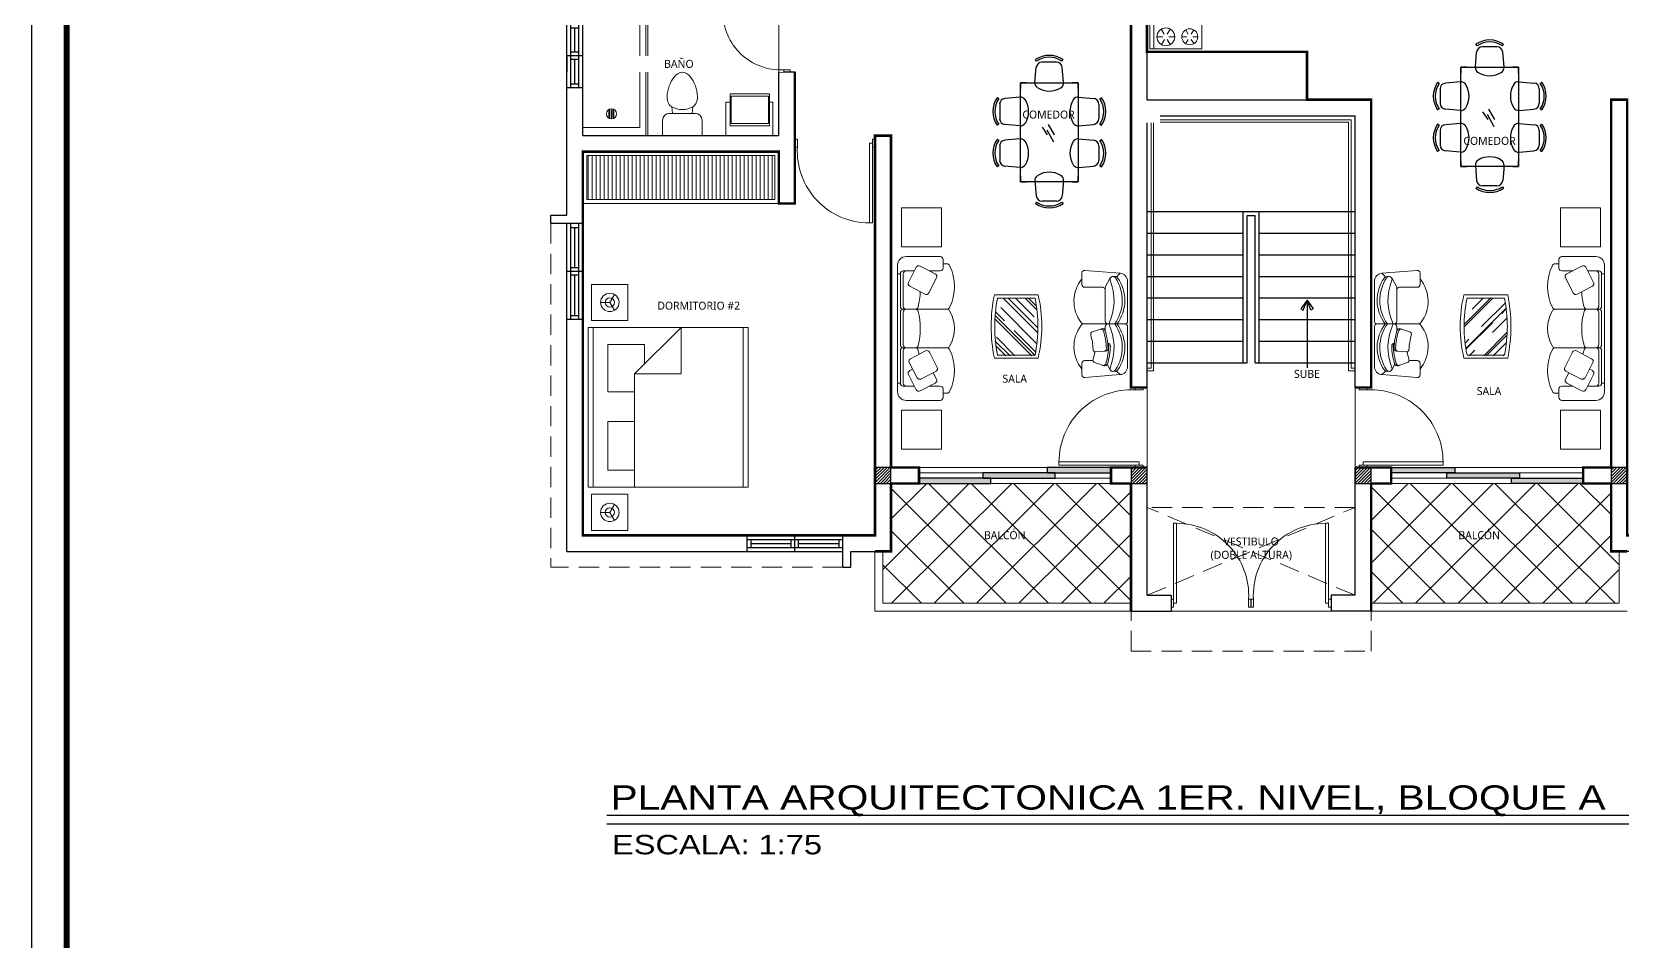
# Model space of a CAD drawing. Header units: feet. Extents: x -417 to 46, y -646 to -218.
# Drawn here: x -112.25 to -92.38, y -239.01 to -227.64 of the extents above; entities that cross this region are included whole.
import ezdxf

# ---------------------------------------------------------------- set-up
doc = ezdxf.new("R2010")
doc.units = ezdxf.units.FT
doc.header["$MEASUREMENT"] = 0
doc.linetypes.add('DASHED', pattern=[19.05, 12.7, -6.35])
for name, color, linetype in [('00-PISOS', 30, 'Continuous'), ('COCINA', 2, 'Continuous'), ('columna', 9, 'Continuous'), ('escalera', 2, 'Continuous'), ('MARCO', 7, 'Continuous'), ('PERT-VENT', 2, 'Continuous'), ('RELLENO', 8, 'Continuous'), ('textos', 7, 'Continuous'), ('TEXXT', 8, 'Continuous')]:
    doc.layers.add(name, color=color, linetype=linetype)
for name, color, linetype, lineweight in [('A-GENM', 8, 'Continuous', 9), ('A-WALL', 4, 'Continuous', 25), ('closet', 8, 'Continuous', 5), ('FURN', 2, 'Continuous', 30), ('I-FURN', 2, 'Continuous', 0), ('muebles', 2, 'Continuous', 5), ('P-SANR-FIXT', 2, 'Continuous', 9), ('Piso', 8, 'Continuous', 9), ('puertas', 8, 'Continuous', 9), ('TXT', 2, 'Continuous', 9), ('vuelo', 251, 'DASHED', 13)]:
    doc.layers.add(name, color=color, linetype=linetype, lineweight=lineweight)
doc.styles.add('ads', font='trebuc.ttf', dxfattribs={"height": 0.14})
doc.styles.add('DAMIAN', font='arial.ttf', dxfattribs={"height": 0.12})

# ---------------------------------------------------------------- blocks, each defined once
blk = doc.blocks.new('A$C4D292AF4')
at = {"layer": 'puertas'}
for points in [[(0.03, 0.05), (0.07, 0.05), (0.07, 1.05), (0.03, 1.05)], [(0, 0), (0.03, 0), (0.03, 0.1), (0, 0.1)], [(0.97, 0), (1, 0), (1, 0.1), (0.97, 0.1)]]:
    blk.add_lwpolyline(points, close=True, dxfattribs=at)
blk.add_arc((0.068, 0.147), 0.903, 357.0481, 89.8556, dxfattribs=at)
blk = doc.blocks.new('A$C285A50AC')
at = {"layer": 'muebles'}
for p, q in [((0.001, 0.69, -0.889), (0, 0.029, -0.889)), ((0.001, 0.69), (0.001, 0.639)), ((0.763, 0.688), (0.001, 0.69)), ((0.763, 0.688, -0.889), (0.001, 0.69, -0.889)), ((0.001, 0.639), (0.763, 0.637)), ((0.762, 0.028, -0.889), (0.763, 0.688, -0.889)), ((0.763, 0.637), (0.763, 0.688)), ((0, 0.029, -0.889), (0.762, 0.028, -0.889))]:
    blk.add_line(p, q, dxfattribs=at)
at = {"layer": 'muebles', "color": 8}
for p, q in [((0.12, 0.505, 0.003), (0.054, 0.543, 0.003)), ((0.12, 0.467, 0.003), (0.054, 0.429, 0.003)), ((0.153, 0.524, 0.003), (0.153, 0.6, 0.003)), ((0.153, 0.448, 0.003), (0.153, 0.372, 0.003)), ((0.186, 0.505, 0.003), (0.252, 0.543, 0.003)), ((0.186, 0.467, 0.003), (0.252, 0.429, 0.003)), ((0.577, 0.466, 0.003), (0.522, 0.435, 0.003)), ((0.577, 0.504, 0.003), (0.523, 0.536, 0.003)), ((0.61, 0.523, 0.003), (0.611, 0.587, 0.003)), ((0.61, 0.447, 0.003), (0.61, 0.384, 0.003)), ((0.643, 0.504, 0.003), (0.698, 0.536, 0.003)), ((0.643, 0.466, 0.003), (0.698, 0.434, 0.003)), ((0.12, 0.2, 0.003), (0.065, 0.232, 0.003)), ((0.153, 0.219, 0.003), (0.153, 0.283, 0.003)), ((0.186, 0.2, 0.003), (0.241, 0.232, 0.003)), ((0.577, 0.2, 0.003), (0.511, 0.238, 0.003)), ((0.61, 0.219, 0.003), (0.61, 0.295, 0.003)), ((0.643, 0.199, 0.003), (0.709, 0.237, 0.003)), ((0.12, 0.162, 0.003), (0.065, 0.131, 0.003)), ((0.153, 0.143, 0.003), (0.152, 0.08, 0.003)), ((0.186, 0.162, 0.003), (0.241, 0.13, 0.003)), ((0.577, 0.162, 0.003), (0.511, 0.124, 0.003)), ((0.61, 0.142, 0.003), (0.61, 0.066, 0.003)), ((0.643, 0.161, 0.003), (0.709, 0.123, 0.003))]:
    blk.add_line(p, q, dxfattribs=at)
at = {"layer": 'muebles', "extrusion": (-0.001805, -0.999998, 0)}
for p, q in [((0.063, 0.027, -0.622), (0.698, 0.025, -0.622)), ((0.063, 0.027, -0.102), (0.698, 0.025, -0.102))]:
    blk.add_line(p, q, dxfattribs=at)
at = {"layer": 'muebles'}
for centre, radius in [((0.153, 0.486, 0.003), 0.114), ((0.61, 0.485, 0.003), 0.102), ((0.153, 0.181, 0.003), 0.102), ((0.61, 0.181, 0.003), 0.114)]:
    blk.add_circle(centre, radius, dxfattribs=at)
at = {"layer": 'muebles', "color": 8, "extrusion": (-0.001805, -0.999998, 0)}
for centre in [(0.089, -0.038, -0.027), (0.216, -0.038, -0.027), (0.381, -0.038, -0.027), (0.546, -0.038, -0.027), (0.673, -0.038, -0.027)]:
    blk.add_circle(centre, 0.0254, dxfattribs=at)
at = {"layer": 'muebles'}
for points in [[(0, 0.029), (0.001, 0.639), (0.763, 0.637), (0.762, 0.028)], [(0.001, 0.69, 0.254), (0.001, 0.639, 0.254), (0.763, 0.637, 0.254), (0.763, 0.688, 0.254)]]:
    blk.add_3dface(points, dxfattribs=at)
at = {"layer": 'muebles', "color": 8}
for points in [[(0.025, 0.027, -0.076), (0.025, 0.027, -0.533), (0.737, 0.025, -0.533), (0.737, 0.025, -0.076)], [(0.025, 0.027, -0.597), (0.025, 0.027, -0.851), (0.737, 0.025, -0.851), (0.737, 0.025, -0.597)]]:
    blk.add_3dface(points, dxfattribs=at)
blk = doc.blocks.new('bath_sink_6127 - bath_sink_6127-V2-Nivel 1')
at = {"layer": 'I-FURN'}
for p, q in [((0.293, 0.297), (-0.127, 0.297)), ((-0.127, 0.297), (-0.127, -0.29)), ((0.395, 0.244), (-0.005, 0.244)), ((-0.005, 0.244), (-0.005, -0.245)), ((0.025, -0.234), (0.025, 0.233)), ((0.025, 0.233), (0.369, 0.233)), ((0.293, 0.244), (0.293, 0.297)), ((0.369, 0.233), (0.369, -0.234)), ((0.395, -0.245), (0.395, 0.244)), ((0.293, -0.29), (-0.127, -0.29)), ((-0.005, -0.245), (0.395, -0.245)), ((0.369, -0.234), (0.025, -0.234)), ((0.293, -0.29), (0.293, -0.245))]:
    blk.add_line(p, q, dxfattribs=at)
blk = doc.blocks.new('Toilet_-_Tank_-_3D_4840 - 17_ High_ Seat Not Visible-536545-Nivel 1')
at = {"layer": 'P-SANR-FIXT'}
for p, q in [((0.248, 0.489), (-0.248, 0.489)), ((-0.248, 0.489), (-0.248, 0.298)), ((0.248, 0.298), (0.248, 0.489)), ((-0.159, 0.21), (-0.123, 0.21)), ((-0.123, 0.21), (-0.132, 0.127)), ((-0.123, 0.21), (0.123, 0.21)), ((0.132, 0.127), (0.123, 0.21)), ((0.123, 0.21), (0.159, 0.21))]:
    blk.add_line(p, q, dxfattribs=at)
for centre, radius, start, end in [((-0.159, 0.298), 0.0889, 180, 270), ((0.159, 0.298), 0.0889, 270, 360), ((-0.023, 0.008), 0.167, 151.0596, 182.709), ((-0.083, 0.041), 0.0995, 119.8981, 151.0596), ((0, -0.104), 0.266, 90.1019, 119.8981), ((0, -0.104), 0.266, 60.1019, 89.8981), ((0.083, 0.041), 0.0995, 28.9404, 60.1019), ((0.023, 0.008), 0.167, 357.291, 28.9404), ((0.25, 0.021), 0.441, 182.709, 218.5058), ((-0.25, 0.021), 0.441, 321.4942, 357.291), ((0.011, -0.169), 0.136, 218.5058, 265.219), ((-0.011, -0.169), 0.136, 274.781, 321.4942)]:
    blk.add_arc(centre, radius, start, end, dxfattribs=at)
blk = doc.blocks.new('A$C3D6C2CD6')
at = {"layer": 'P-SANR-FIXT'}
for p, q in [((0, 1.6), (0.787, 1.6)), ((0, 0.102), (0, 1.6)), ((0.711, 1.6), (0.711, 0.102)), ((0.787, 0), (0.787, 1.6)), ((0.813, 1.6), (0.813, 0)), ((0.324, 0.227), (0.324, 0.317)), ((0.333, 0.317), (0.333, 0.227)), ((0.351, 0.227), (0.351, 0.317)), ((0.36, 0.317), (0.36, 0.227)), ((0.378, 0.227), (0.378, 0.317)), ((0.387, 0.317), (0.387, 0.227)), ((0.711, 0.102), (0, 0.102)), ((0, 0), (0.787, 0)), ((0.124, 0), (0.787, 0)), ((0.813, 0), (0.787, 0)), ((0.813, 0), (0.787, 0))]:
    blk.add_line(p, q, dxfattribs=at)
for centre, radius, start, end in [((0.356, 0.272), 0.0635, 90, 270), ((0.356, 0.272), 0.0635, 90, 270), ((0.328, 0.317), 0.00444, 360, 180), ((0.328, 0.227), 0.00444, 180, 360), ((0.356, 0.317), 0.00444, 360, 180), ((0.356, 0.227), 0.00444, 180, 360), ((0.356, 0.272), 0.0635, 270, 90), ((0.356, 0.272), 0.0635, 270, 90), ((0.383, 0.317), 0.00444, 360, 180), ((0.383, 0.227), 0.00444, 180, 360)]:
    blk.add_arc(centre, radius, start, end, dxfattribs=at)
blk = doc.blocks.new('A$C6DF15AF1')
for points in [[(1.603, 0.133), (2.4, 0.133), (2.4, 0.2), (1.603, 0.2)], [(0, 0), (0.896, 0), (0.896, 0.067), (0, 0.067)], [(0.796, 0.067), (1.703, 0.067), (1.703, 0.133), (0.796, 0.133)]]:
    blk.add_hatch(color=256).paths.add_polyline_path(points)
at = {"layer": 'PERT-VENT', "extrusion": (-6.28888e-16, -1.94037e-15, -1)}
for points in [[(-1.603, 0.133), (-2.4, 0.133), (-2.4, 0.2), (-1.603, 0.2)], [(0, 0), (-0.896, 0), (-0.896, 0.067), (0, 0.067)], [(-0.796, 0.067), (-1.703, 0.067), (-1.703, 0.133), (-0.796, 0.133)]]:
    blk.add_lwpolyline(points, close=True, dxfattribs=at)
at = {"layer": 'Piso'}
for p, q in [((0, 0.2), (2.4, 0.2)), ((0, 0), (2.4, 0))]:
    blk.add_line(p, q, dxfattribs=at)
at = {"layer": 'Piso', "extrusion": (-6.28888e-16, -1.94037e-15, -1)}
for p, q in [((0.796, 0.133), (0, 0.133)), ((1.703, 0.067), (2.4, 0.067))]:
    blk.add_line(p, q, dxfattribs=at)
blk = doc.blocks.new('A$C5D053580')
at = {"color": 8}
for p, q in [((0.761, 1.017), (0.69, 1.123)), ((0.855, 1.016), (0.772, 1.159)), ((0.845, 0.914), (0.753, 1.083))]:
    blk.add_line(p, q, dxfattribs=at)
at = {"layer": 'FURN'}
for p, q in [((0.608, 2.04, -0.375), (0.592, 2.062, -0.375)), ((0.884, 2.026, -0.375), (0.683, 2.026, -0.375)), ((0.96, 2.04, -0.375), (0.975, 2.062, -0.375)), ((0.585, 1.746, -0.375), (0.602, 1.952, -0.375)), ((0.983, 1.746, -0.375), (0.965, 1.952, -0.375)), ((0.082, 1.516, -0.375), (0.059, 1.532, -0.375)), ((0.095, 1.441, -0.375), (0.095, 1.24, -0.375)), ((0.375, 1.54, -0.375), (0.169, 1.522, -0.375)), ((1.192, 1.54, -0.375), (1.398, 1.523, -0.375)), ((1.472, 1.442, -0.375), (1.472, 1.241, -0.375)), ((1.486, 1.517, -0.375), (1.508, 1.533, -0.375)), ((0.082, 1.164, -0.375), (0.059, 1.149, -0.375)), ((0.375, 1.141, -0.375), (0.169, 1.159, -0.375)), ((1.192, 1.142, -0.375), (1.398, 1.16, -0.375)), ((1.486, 1.165, -0.375), (1.508, 1.15, -0.375)), ((0.082, 0.937, -0.375), (0.059, 0.953, -0.375)), ((0.375, 0.96, -0.375), (0.169, 0.943, -0.375)), ((1.192, 0.96, -0.375), (1.398, 0.943, -0.375)), ((1.486, 0.937, -0.375), (1.508, 0.953, -0.375)), ((0.095, 0.862, -0.375), (0.095, 0.661, -0.375)), ((1.472, 0.862, -0.375), (1.472, 0.661, -0.375)), ((0.082, 0.585, -0.375), (0.059, 0.57, -0.375)), ((0.375, 0.562, -0.375), (0.169, 0.58, -0.375)), ((1.192, 0.562, -0.375), (1.398, 0.58, -0.375)), ((1.486, 0.585, -0.375), (1.508, 0.57, -0.375)), ((0.585, 0.375, -0.375), (0.602, 0.169, -0.375)), ((0.983, 0.375, -0.375), (0.965, 0.169, -0.375)), ((0.608, 0.082, -0.375), (0.592, 0.059, -0.375)), ((0.884, 0.095, -0.375), (0.683, 0.095, -0.375)), ((0.96, 0.082, -0.375), (0.975, 0.059, -0.375))]:
    blk.add_line(p, q, dxfattribs=at)
at = {"layer": 'FURN', "linetype": 'Continuous'}
for p, q in [((0.384, 1.741, 0.375), (1.184, 1.741, 0.375)), ((0.384, 0.361, 0.375), (0.384, 1.741, 0.375)), ((1.184, 1.741, 0.375), (1.184, 0.361, 0.375)), ((1.184, 0.361, 0.375), (0.384, 0.361, 0.375))]:
    blk.add_line(p, q, dxfattribs=at)
at = {"layer": 'FURN'}
for centre, radius, start, end in [((0.784, 1.782, -0.375), 0.339, 55.6197, 124.3803), ((0.683, 1.945, -0.375), 0.0813, 90, 175.0303), ((0.784, 1.782, -0.375), 0.312, 55.6197, 124.3803), ((0.884, 1.945, -0.375), 0.0813, 4.9697, 90), ((0.665, 1.739, -0.375), 0.0813, 175.0303, 238.407), ((0.784, 1.931, -0.375), 0.307, 238.407, 301.593), ((0.902, 1.739, -0.375), 0.0813, 301.593, 4.9697), ((0.339, 1.34, -0.375), 0.339, 145.6197, 214.3803), ((0.339, 1.34, -0.375), 0.312, 145.6197, 214.3803), ((0.176, 1.441, -0.375), 0.0813, 94.9697, 180), ((0.382, 1.459, -0.375), 0.0813, 31.593, 94.9697), ((0.19, 1.34, -0.375), 0.307, 328.407, 31.593), ((1.378, 1.341, -0.375), 0.307, 148.407, 211.593), ((1.185, 1.46, -0.375), 0.0813, 85.0303, 148.407), ((1.391, 1.442, -0.375), 0.0813, 0, 85.0303), ((1.229, 1.341, -0.375), 0.312, 325.6197, 34.3803), ((1.229, 1.341, -0.375), 0.339, 325.6197, 34.3803), ((0.176, 1.24, -0.375), 0.0813, 180, 265.0303), ((0.382, 1.222, -0.375), 0.0813, 265.0303, 328.407), ((1.185, 1.223, -0.375), 0.0813, 211.593, 274.9697), ((1.391, 1.241, -0.375), 0.0813, 274.9697, 0), ((0.339, 0.761, -0.375), 0.339, 145.6197, 214.3803), ((0.339, 0.761, -0.375), 0.312, 145.6197, 214.3803), ((0.176, 0.862, -0.375), 0.0813, 94.9697, 180), ((0.382, 0.88, -0.375), 0.0813, 31.593, 94.9697), ((0.19, 0.761, -0.375), 0.307, 328.407, 31.593), ((1.378, 0.761, -0.375), 0.307, 148.407, 211.593), ((1.185, 0.88, -0.375), 0.0813, 85.0303, 148.407), ((1.391, 0.862, -0.375), 0.0813, 0, 85.0303), ((1.229, 0.761, -0.375), 0.312, 325.6197, 34.3803), ((1.229, 0.761, -0.375), 0.339, 325.6197, 34.3803), ((0.176, 0.661, -0.375), 0.0813, 180, 265.0303), ((0.382, 0.643, -0.375), 0.0813, 265.0303, 328.407), ((0.665, 0.382, -0.375), 0.0813, 121.593, 184.9697), ((0.784, 0.19, -0.375), 0.307, 58.407, 121.593), ((0.902, 0.382, -0.375), 0.0813, 355.0303, 58.407), ((1.185, 0.643, -0.375), 0.0813, 211.593, 274.9697), ((1.391, 0.661, -0.375), 0.0813, 274.9697, 0), ((0.784, 0.339, -0.375), 0.339, 235.6197, 304.3803), ((0.683, 0.176, -0.375), 0.0813, 184.9697, 270), ((0.784, 0.339, -0.375), 0.312, 235.6197, 304.3803), ((0.884, 0.176, -0.375), 0.0813, 270, 355.0303)]:
    blk.add_arc(centre, radius, start, end, dxfattribs=at)
at = {"layer": 'FURN', "linetype": 'Continuous'}
for points in [[(0.384, 1.741, -0.375), (0.384, 1.741, 0.375), (0.384, 1.661, 0.375), (0.384, 1.701, -0.375)], [(0.464, 1.741, 0.375), (0.424, 1.741, -0.375), (0.384, 1.741, -0.375), (0.384, 1.741, 0.375)], [(1.184, 0.361, 0.425), (0.384, 0.361, 0.425), (0.384, 1.741, 0.425), (1.184, 1.741, 0.425)], [(1.104, 1.741, 0.375), (1.144, 1.741, -0.375), (1.184, 1.741, -0.375), (1.184, 1.741, 0.375)], [(1.184, 1.741, -0.375), (1.184, 1.741, 0.375), (1.184, 1.661, 0.375), (1.184, 1.701, -0.375)], [(0.384, 0.361, -0.375), (0.384, 0.361, 0.375), (0.384, 0.441, 0.375), (0.384, 0.401, -0.375)], [(0.464, 0.361, 0.375), (0.424, 0.361, -0.375), (0.384, 0.361, -0.375), (0.384, 0.361, 0.375)], [(1.104, 0.361, 0.375), (1.144, 0.361, -0.375), (1.184, 0.361, -0.375), (1.184, 0.361, 0.375)], [(1.184, 0.361, -0.375), (1.184, 0.361, 0.375), (1.184, 0.441, 0.375), (1.184, 0.401, -0.375)]]:
    blk.add_3dface(points, dxfattribs=at)
blk = doc.blocks.new('A$C4CC40D8E')
at = {"layer": 'muebles'}
for p, q in [((0.15, 2.525, 0.013), (0.75, 2.525, 0.013)), ((0, 0.15, 0.013), (0, 2.375, 0.013)), ((0.1, 2.275, 0.013), (0.297, 2.275, 0.013)), ((0.191, 2.07, 0.013), (0.329, 2.337, 0.013)), ((0.396, 2.358, 0.013), (0.663, 2.221, 0.013)), ((0.557, 2.275, 0.013), (0.75, 2.275, 0.013)), ((0.8, 2.325, 0.013), (0.8, 2.475, 0.013)), ((0.8, 2.4, 0.013), (0.868, 2.4, 0.013)), ((0.05, 2.225, 0.013), (0, 2.225, 0.013)), ((0.05, 1.65, 0.013), (0.05, 2.225, 0.013)), ((0.1, 1.65, 0.013), (0.1, 2.225, 0.013)), ((0.264, 1.976, 0.013), (0.213, 2.003, 0.013)), ((0.684, 2.153, 0.013), (0.625, 2.039, 0.013)), ((0.05, 0.975, 0.013), (0.05, 1.55, 0.013)), ((0.1, 1.6, 0.013), (0.869, 1.6, 0.013)), ((0.1, 0.975, 0.013), (0.1, 1.55, 0.013)), ((0.05, 0.3, 0.013), (0.05, 0.875, 0.013)), ((0.1, 0.925, 0.013), (0.869, 0.925, 0.013)), ((0.1, 0.3, 0.013), (0.1, 0.875, 0.013)), ((0.05, 0.3, 0.013), (0, 0.3, 0.013)), ((0.1, 0.25, 0.013), (0.297, 0.25, 0.013)), ((0.557, 0.25, 0.013), (0.75, 0.25, 0.013)), ((0.8, 0.05, 0.013), (0.8, 0.2, 0.013)), ((0.8, 0.125, 0.013), (0.868, 0.125, 0.013)), ((0.15, 0, 0.013), (0.75, 0, 0.013))]:
    blk.add_line(p, q, dxfattribs=at)
at = {"layer": 'muebles', "elevation": 0.013}
for points in [[(0.698, 1.945), (0.56, 1.678, -0.414214), (0.493, 1.657), (0.226, 1.794, -0.414214), (0.205, 1.861), (0.342, 2.128, -0.414214), (0.41, 2.15), (0.676, 2.012, -0.414214)], [(0.684, 0.372), (0.547, 0.638, 0.414214), (0.48, 0.66), (0.213, 0.522, 0.414214), (0.191, 0.455), (0.329, 0.188, 0.414214), (0.396, 0.167), (0.663, 0.304, 0.414214)]]:
    blk.add_lwpolyline(points, format="xyb", close=True, dxfattribs=at)
at = {"layer": 'muebles'}
for centre, radius, start, end in [((0.15, 2.375, 0.013), 0.15, 90, 180), ((0.75, 2.475, 0.013), 0.05, 360, 90), ((0.1, 2.225, 0.013), 0.05, 90, 180), ((0.15, 2.225, 0.013), 0.05, 90, 180), ((0.373, 2.314, 0.013), 0.05, 62.7398, 152.7398), ((0.75, 2.325, 0.013), 0.05, 270, 360), ((0.868, 2.35, 0.013), 0.05, 23.8847, 90), ((0.162, 2, 0.013), 0.838, 333.776, 26.224), ((0.236, 2.047, 0.013), 0.05, 152.7398, 242.7398), ((0.64, 2.176, 0.013), 0.05, 332.7398, 62.7398), ((-0.718, 1.937, 0.013), 1.118, 344.5029, 348.573), ((0.1, 1.65, 0.013), 0.05, 180, 270), ((0.1, 1.55, 0.013), 0.05, 90, 180), ((0.15, 1.65, 0.013), 0.05, 180, 270), ((0.15, 1.55, 0.013), 0.05, 90, 180), ((0.311, 1.65, 0.013), 0.05, 270, 347.1604), ((0.311, 1.55, 0.013), 0.05, 12.8396, 90), ((-0.718, 1.262, 0.013), 1.118, 344.5029, 15.4971), ((0.868, 1.65, 0.013), 0.05, 270, 336.1153), ((0.869, 1.55, 0.013), 0.05, 25.9445, 90), ((0.399, 1.262, 0.013), 0.601, 329.0457, 30.9543), ((0.1, 0.975, 0.013), 0.05, 180, 270), ((0.1, 0.875, 0.013), 0.05, 90, 180), ((0.15, 0.975, 0.013), 0.05, 180, 270), ((0.15, 0.875, 0.013), 0.05, 90, 180), ((0.311, 0.975, 0.013), 0.05, 270, 347.1604), ((0.311, 0.875, 0.013), 0.05, 12.8396, 90), ((-0.718, 0.587, 0.013), 1.118, 1.5948, 15.4971), ((0.868, 0.875, 0.013), 0.05, 23.8847, 90), ((0.869, 0.975, 0.013), 0.05, 270, 334.0555), ((0.162, 0.525, 0.013), 0.838, 333.776, 26.224), ((0.1, 0.3, 0.013), 0.05, 180, 270), ((0.15, 0.3, 0.013), 0.05, 180, 270), ((0.15, 0.15, 0.013), 0.15, 180, 270), ((0.75, 0.2, 0.013), 0.05, 0, 90), ((0.75, 0.05, 0.013), 0.05, 270, 0), ((0.868, 0.175, 0.013), 0.05, 270, 336.1153)]:
    blk.add_arc(centre, radius, start, end, dxfattribs=at)
blk = doc.blocks.new('A$C6E953964')
at = {"layer": 'muebles'}
for p, q in [((1.358, 1.876), (1.206, 1.724)), ((1.432, 1.873), (1.859, 1.37)), ((1.316, 1.543), (1.206, 1.653)), ((1.527, 1.466), (1.366, 1.546)), ((1.252, 0.639), (0.704, 1.187)), ((1.239, 1.39), (1.356, 1.253)), ((1.666, 1.438), (1.552, 1.404)), ((1.751, 1.39), (1.716, 1.426)), ((1.859, 1.37), (1.763, 1.37)), ((1.008, 1.008), (0.928, 1.169)), ((1.091, 0.994), (1.029, 0.932)), ((1.279, 1.121), (1.282, 1.118)), ((1.85, 1.167), (1.323, 0.639)), ((0.015, 0.533), (0.167, 0.686)), ((0.475, 0.449), (0.238, 0.686)), ((0.519, 0.422), (0.959, 0.862)), ((0.018, 0.459), (0.521, 0.032)), ((0.453, 0.225), (0.506, 0.401)), ((0.724, 0.041), (1.252, 0.568)), ((0.501, 0.14), (0.465, 0.175)), ((0.521, 0.032), (0.521, 0.128))]:
    blk.add_line(p, q, dxfattribs=at)
for centre, radius, start, end in [((1.346, 1.144), 0.659, 95.5762, 172.3053), ((1.393, 1.841), 0.05, 40.2921, 135), ((1.241, 1.689), 0.05, 135, 225), ((0.355, 2.044), 1.078, 323.4757, 331.2045), ((1.343, 1.501), 0.05, 63.7448, 151.2045), ((0.747, 0.545), 0.659, 97.6947, 174.4238), ((0.67, 1.15), 0.05, 45, 103.6093), ((0.741, 1.221), 0.05, 166.3907, 225), ((0.973, 1.192), 0.05, 118.7955, 206.2552), ((0.429, 2.18), 1.078, 298.7955, 313.14), ((0.711, 1.797), 1.001, 289.1764, 337.4282), ((0.429, 2.18), 1.328, 298.4972, 312.8417), ((0.992, 1.521), 0.758, 279.5275, 348.5153), ((1.054, 1.459), 0.72, 277.3329, 350.6734), ((1.201, 1.357), 0.05, 40.5997, 133.14), ((0.355, 2.044), 1.328, 317.1583, 331.5028), ((1.299, 1.243), 0.05, 312.8417, 40.5997), ((0.355, 2.044), 1.358, 317.2097, 331.5542), ((1.318, 1.22), 0.05, 312.7903, 40.5997), ((1.478, 1.435), 0.05, 331.5028, 63.7448), ((1.505, 1.421), 0.05, 331.5542, 63.7448), ((1.68, 1.39), 0.05, 45, 153.7448), ((1.686, 1.385), 0.05, 343.3506, 45), ((1.716, 1.355), 0.05, 345.2193, 45), ((1.744, 1.273), 0.15, 315, 40.2921), ((1.039, 1.057), 0.05, 206.2552, 298.4972), ((1.053, 1.03), 0.05, 206.2552, 298.4458), ((1.065, 0.897), 0.05, 135, 225), ((0.429, 2.18), 1.358, 298.4458, 312.7903), ((1.315, 1.156), 0.05, 229.4003, 317.2097), ((1.292, 1.175), 0.05, 262.286, 317.1583), ((0.202, 0.65), 0.05, 45, 135), ((0.094, 1.18), 1.001, 292.5718, 340.8236), ((0.37, 0.899), 0.758, 281.4847, 350.4725), ((0.432, 0.837), 0.72, 279.3266, 352.6671), ((0.994, 0.826), 0.05, 45, 135), ((1.217, 0.604), 0.05, 315, 45), ((1.287, 0.674), 0.05, 225, 315), ((0.05, 0.498), 0.05, 135, 229.7079), ((0.51, 0.484), 0.05, 225, 315), ((0.554, 0.387), 0.05, 135, 163.0552), ((0.501, 0.211), 0.05, 116.2552, 225), ((0.507, 0.205), 0.05, 225, 286.6494), ((0.536, 0.175), 0.05, 225, 284.7807), ((0.618, 0.147), 0.15, 229.7079, 315)]:
    blk.add_arc(centre, radius, start, end, dxfattribs=at)
blk = doc.blocks.new('A$C00990124')
at = {"layer": 'RELLENO', "ltscale": 0.4}
h = blk.add_hatch(dxfattribs=at)
h.set_pattern_fill('AR-RROOF', color=256, scale=0.008831, angle=585, style=0)
h.set_pattern_definition([(315, (-222.8446, 143.9424), (0.19032512, -0.50753365), [3.3645046, -0.4486006, 1.1215015, -0.2243003]), (315, (-222.71296, 143.65215), (-0.36954794, -0.0523394), [0.6729009, -0.0740191, 1.3458018, -0.1682252]), (315, (-222.90011, 143.72828), (0.71847733, -0.93100705), [1.79440245, -0.3140204, 0.8972012, -0.2243003])])
h.paths.add_polyline_path([(0.548, 0.748), (0.08, 0.748, 0.101119), (0.08, 0.028), (0.548, 0.028, 0.101119)])
at = {"layer": 'muebles'}
for p, q in [((0.08, 0.748, 449.107), (0.548, 0.748, 449.107)), ((0.548, 0.038, 449.107), (0.08, 0.038, 449.107))]:
    blk.add_line(p, q, dxfattribs=at)
at = {"layer": 'muebles', "elevation": 449.107}
blk.add_lwpolyline([(0.04, 0.791), (0.587, 0.791, -0.117641), (0.587, 0), (0.04, 0, -0.100473), (0.04, 0.791)], format="xyb", close=True, dxfattribs=at)
at = {"layer": 'muebles'}
for centre, start, end in [((1.791, 0.393, 449.107), 168.2811, 191.7189), ((-1.162, 0.393, 449.107), 348.2811, 11.7189)]:
    blk.add_arc(centre, 1.747, start, end, dxfattribs=at)
blk = doc.blocks.new('A$C154754DE')
at = {"layer": 'muebles', "color": 2, "linetype": 'Continuous'}
for p, q in [((1.505, 3.079, 224.56), (1.958, 3.079, 224.56)), ((1.505, 2.626, 224.56), (1.505, 3.079, 224.56)), ((1.958, 2.626, 224.56), (1.958, 3.079, 224.56)), ((1.505, 2.626, 224.56), (1.958, 2.626, 224.56)), ((1.505, 0.453, 224.56), (1.958, 0.453, 224.56)), ((1.505, 0.453, 224.56), (1.505, 0, 224.56)), ((1.958, 0.453, 224.56), (1.958, 0, 224.56)), ((1.505, 0, 224.56), (1.958, 0, 224.56))]:
    blk.add_line(p, q, dxfattribs=at)
at = {"layer": 'muebles', "color": 8, "linetype": 'Continuous'}
for p, q in [((1.729, 2.853, 224.56), (1.672, 2.953, 224.56)), ((1.729, 2.853, 224.56), (1.672, 2.754, 224.56)), ((1.729, 2.853, 224.56), (1.844, 2.853, 224.56)), ((1.729, 0.226, 224.56), (1.672, 0.326, 224.56)), ((1.729, 0.226, 224.56), (1.672, 0.126, 224.56)), ((1.729, 0.226, 224.56), (1.844, 0.226, 224.56))]:
    blk.add_line(p, q, dxfattribs=at)
at = {"layer": 'muebles', "linetype": 'Continuous'}
for p, q in [((0, 2.54, 224.56), (2, 2.54, 224.56)), ((0, 0.54, 224.56), (0, 2.54, 224.56)), ((0.061, 2.54, 224.56), (0.061, 0.54, 224.56)), ((1.419, 1.958, 224.56), (0.837, 2.54, 224.56)), ((0.837, 2.54, 224.56), (0.837, 1.958, 224.56)), ((1.939, 0.54, 224.56), (1.939, 2.54, 224.56)), ((2, 2.54, 224.56), (2, 0.54, 224.56)), ((1.296, 2.326, 224.56), (1.755, 2.326, 224.56)), ((1.296, 2.081, 224.56), (1.296, 2.326, 224.56)), ((1.755, 2.326, 224.56), (1.755, 1.734, 224.56)), ((0.837, 1.958, 224.56), (1.419, 1.958, 224.56)), ((1.419, 0.54, 224.56), (1.419, 1.958, 224.56)), ((1.755, 1.734, 224.56), (1.419, 1.734, 224.56)), ((1.419, 1.364, 224.56), (1.755, 1.364, 224.56)), ((1.755, 1.364, 224.56), (1.755, 0.754, 224.56)), ((1.755, 0.754, 224.56), (1.419, 0.754, 224.56)), ((2, 0.54, 224.56), (0, 0.54, 224.56))]:
    blk.add_line(p, q, dxfattribs=at)
at = {"layer": 'muebles', "color": 8, "linetype": 'Continuous', "extrusion": (0, 0, -1)}
for centre, major_axis, start_param, end_param in [((1.729, 2.853, 224.56), (-0.0814, -0.0814), -1.570796, 4.712389), ((1.729, 0.226, 224.56), (-0.0407, 0.0407), 1.570796326794897, 7.853981633974483)]:
    blk.add_ellipse(centre, major_axis=major_axis, ratio=1, start_param=start_param, end_param=end_param, dxfattribs=at)
at = {"layer": 'muebles', "color": 8, "linetype": 'Continuous'}
for centre, major_axis, start_param, end_param in [((1.729, 2.853, 224.56), (-0.0407, -0.0407), 1.570796326794897, 7.853981633974483), ((1.729, 0.226, 224.56), (-0.0814, 0.0814), -1.570796, 4.712389)]:
    blk.add_ellipse(centre, major_axis=major_axis, ratio=1, start_param=start_param, end_param=end_param, dxfattribs=at)
blk = doc.blocks.new('A$C72735B25')
at = {"layer": 'PERT-VENT', "extrusion": (-1.27878e-17, -1.31713e-15, -1)}
for p, q in [((0, 0), (0, 1.203)), ((0.05, 0), (0.05, 1.203)), ((0.15, 0), (0.15, 1.203)), ((0.2, 0), (0.2, 1.203)), ((0.1, 0.648), (0.1, 1.149)), ((0.2, 0.602), (0, 0.602)), ((0.15, 0.648), (0.05, 0.648)), ((0.15, 0.555), (0.05, 0.555)), ((0.1, 0.05), (0.1, 0.555)), ((0.05, 0.05), (0.15, 0.05))]:
    blk.add_line(p, q, dxfattribs=at)
at = {"layer": 'PERT-VENT', "extrusion": (-1.27878e-17, 1.31713e-15, -1)}
blk.add_line((0.05, 1.153), (0.15, 1.153), dxfattribs=at)
blk = doc.blocks.new('A$C4D6C175D')
at = {"layer": 'PERT-VENT', "extrusion": (-1.27878e-17, -1.31713e-15, -1)}
for p, q in [((0, 0), (0, 0.803)), ((0.05, 0), (0.05, 0.803)), ((0.15, 0), (0.15, 0.803)), ((0.2, 0), (0.2, 0.803)), ((0.1, 0.448), (0.1, 0.749)), ((0.2, 0.402), (0, 0.402)), ((0.15, 0.448), (0.05, 0.448)), ((0.15, 0.355), (0.05, 0.355)), ((0.1, 0.05), (0.1, 0.355)), ((0.05, 0.05), (0.15, 0.05))]:
    blk.add_line(p, q, dxfattribs=at)
at = {"layer": 'PERT-VENT', "extrusion": (-1.27878e-17, 1.31713e-15, -1)}
blk.add_line((0.05, 0.753), (0.15, 0.753), dxfattribs=at)
blk = doc.blocks.new('A$C074D4DC8')
at = {"layer": 'FURN'}
blk.add_line((0.042, 0.342), (0.042, -0.198), dxfattribs=at)
for points in [[(0.042, 0.342), (-0.008, 0.274), (0.012, 0.262), (0.042, 0.342)], [(0.042, 0.342), (0.092, 0.274), (0.072, 0.262), (0.042, 0.342)]]:
    blk.add_lwpolyline(points, dxfattribs=at)
blk = doc.blocks.new('A$C07320120')
at = {"layer": 'closet'}
h = blk.add_hatch(dxfattribs=at)
h.set_pattern_fill('ANSI31', color=256, scale=0.4, angle=45, style=0)
h.set_pattern_definition([(90, (0.25, 5.65), (-0.05, 7e-18), [])])
h.paths.add_polyline_path([(0.25, 5.65), (2.6, 5.65), (2.6, 6.2), (0.25, 6.2)])
at = {"layer": 'Piso'}
h = blk.add_hatch(dxfattribs=at)
h.set_pattern_fill('NET', color=256, scale=3, angle=45, style=0)
h.set_pattern_definition([(45, (3.95, 0.6), (-0.265165, 0.265165), []), (135, (3.95, 0.6), (-0.265165, -0.265165), [])])
h.paths.add_polyline_path([(4.05, 2.1), (7.05, 2.1), (7.05, 0.6), (3.95, 0.6), (3.95, 1.25), (4.05, 1.25)])
h = blk.add_hatch(dxfattribs=at)
h.set_pattern_fill('NET', color=256, scale=3, angle=45, style=0)
h.set_pattern_definition([(135, (13.15, 0.6), (0.265165, 0.265165), []), (45, (13.15, 0.6), (0.265165, -0.265165), [])])
h.paths.add_polyline_path([(13.05, 2.1), (10.05, 2.1), (10.05, 0.6), (13.15, 0.6), (13.15, 1.25), (13.05, 1.25)])
at = {"layer": 'A-GENM'}
for p, q in [((10.05, 6.9), (10.05, 6.9)), ((3.85, 0.5), (3.85, 1.25)), ((3.95, 0.6), (3.95, 1.25)), ((13.15, 0.6), (13.15, 1.25)), ((7.05, 0.6), (3.95, 0.6)), ((10.05, 0.6), (13.15, 0.6)), ((7.05, 0.5), (3.85, 0.5)), ((10.05, 0.5), (13.25, 0.5))]:
    blk.add_line(p, q, dxfattribs=at)
at = {"layer": 'A-WALL'}
for p, q in [((7.25, 6.9), (7.25, 12.4)), ((7.05, 3.3), (7.05, 10.8)), ((2.65, 6.45), (2.65, 7.25)), ((2.65, 7.25), (2.85, 7.25)), ((2.85, 5.6), (2.85, 7.25)), ((0, 5.454), (0, 7.048)), ((0.2, 6.45), (0.2, 7.048)), ((7.25, 6.9), (10.05, 6.9)), ((10.05, 3.3), (10.05, 6.9)), ((13.05, 2.3), (13.05, 6.9)), ((13.25, 6.9), (13.05, 6.9)), ((7.25, 3.3), (7.25, 6.7)), ((7.25, 3.3), (7.25, 6.7)), ((7.25, 6.7), (9.85, 6.7)), ((9.85, 3.3), (9.85, 6.7)), ((0.2, 6.45), (2.65, 6.45)), ((3.85, 1.45), (3.85, 6.45)), ((3.85, 6.45), (4.05, 6.45)), ((4.05, 2.3), (4.05, 6.45)), ((0.2, 5.354), (0.2, 6.25)), ((0.2, 6.25), (2.65, 6.25)), ((2.65, 5.6), (2.65, 6.25)), ((2.65, 5.6), (2.85, 5.6)), ((-0.2, 5.354), (-0.2, 5.454)), ((0, 1.25), (0, 4.15)), ((0.2, 1.45), (0.2, 4.15)), ((7.25, 3.3), (7.05, 3.3)), ((9.85, 3.3), (10.05, 3.3)), ((4.05, 2.3), (4.4, 2.3)), ((4.4, 2.3), (4.4, 2.1)), ((6.8, 2.3), (7.25, 2.3)), ((6.8, 2.3), (6.8, 2.1)), ((7.25, 0.7), (7.25, 2.3)), ((10.3, 2.3), (9.85, 2.3)), ((9.85, 0.7), (9.85, 2.3)), ((10.3, 2.3), (10.3, 2.1)), ((13.05, 2.3), (12.7, 2.3)), ((12.7, 2.3), (12.7, 2.1)), ((4.05, 1.25), (4.05, 2.1)), ((4.05, 2.1), (4.4, 2.1)), ((6.8, 2.1), (7.05, 2.1)), ((7.05, 0.5), (7.05, 2.1)), ((10.3, 2.1), (10.05, 2.1)), ((10.05, 0.5), (10.05, 2.1)), ((13.05, 2.1), (12.7, 2.1)), ((13.05, 1.25), (13.05, 2.1)), ((0.2, 1.45), (2.247, 1.45)), ((3.45, 1.45), (3.85, 1.45)), ((0, 1.25), (2.247, 1.25)), ((3.55, 1.25), (4.05, 1.25)), ((13.55, 1.25), (13.05, 1.25)), ((3.45, 1.05), (3.55, 1.05)), ((7.25, 0.7), (7.55, 0.7)), ((7.55, 0.7), (7.55, 0.5)), ((9.85, 0.7), (9.55, 0.7)), ((9.55, 0.7), (9.55, 0.5)), ((7.05, 0.5), (7.55, 0.5)), ((10.05, 0.5), (9.55, 0.5))]:
    blk.add_line(p, q, dxfattribs=at)
at = {"layer": 'A-WALL', "extrusion": (-1.27878e-17, -1.31713e-15, -1)}
for p, q in [((0.2, 7.048), (0, 7.048)), ((-0.2, 5.454), (0, 5.454)), ((-0.2, 5.354), (0.2, 5.354))]:
    blk.add_line(p, q, dxfattribs=at)
at = {"layer": 'A-WALL', "extrusion": (-6.28888e-16, -1.93323e-15, -1)}
for p, q in [((2.247, 1.45), (2.247, 1.25)), ((2.247, 1.45), (2.247, 1.25)), ((3.45, 1.05), (3.45, 1.45)), ((3.55, 1.05), (3.55, 1.25))]:
    blk.add_line(p, q, dxfattribs=at)
at = {"layer": 'closet'}
for p, q in [((7.3, 3.54), (7.3, 6.65)), ((7.3, 6.65), (9.8, 6.65)), ((7.33, 3.51), (7.33, 6.62)), ((7.33, 6.62), (9.77, 6.62)), ((9.77, 3.51), (9.77, 6.62)), ((9.8, 3.54), (9.8, 6.65)), ((0.2, 5.6), (2.65, 5.6)), ((7.3, 3.54), (7.25, 3.54)), ((7.33, 3.51), (7.25, 3.51)), ((9.77, 3.51), (9.85, 3.51)), ((9.8, 3.54), (9.85, 3.54)), ((7.25, 3.3), (7.25, 2.3)), ((9.85, 3.3), (9.85, 2.3)), ((7.55, 0.5), (9.55, 0.5))]:
    blk.add_line(p, q, dxfattribs=at)
blk.add_lwpolyline([(0.25, 5.65), (2.6, 5.65), (2.6, 6.2), (0.25, 6.2)], close=True, dxfattribs=at)
at = {"layer": 'COCINA'}
for p, q in [((7.25, 7.5), (9.25, 7.5)), ((9.25, 7.5), (9.25, 6.9))]:
    blk.add_line(p, q, dxfattribs=at)
at = {"layer": 'escalera'}
for p, q in [((7.25, 5.5), (8.45, 5.5)), ((8.45, 3.61), (8.45, 5.5)), ((8.45, 5.5), (8.65, 5.5)), ((8.5, 3.61), (8.5, 5.45)), ((8.5, 5.45), (8.6, 5.45)), ((8.6, 3.61), (8.6, 5.45)), ((8.65, 5.5), (9.85, 5.5)), ((8.65, 3.61), (8.65, 5.5)), ((7.25, 5.23), (8.45, 5.23)), ((8.65, 5.23), (9.85, 5.23)), ((7.25, 4.96), (8.45, 4.96)), ((8.65, 4.96), (9.85, 4.96)), ((7.25, 4.69), (8.45, 4.69)), ((8.65, 4.69), (9.85, 4.69)), ((7.25, 4.42), (8.45, 4.42)), ((8.65, 4.42), (9.85, 4.42)), ((7.25, 4.15), (8.45, 4.15)), ((8.65, 4.15), (9.85, 4.15)), ((7.25, 3.88), (8.45, 3.88)), ((8.65, 3.88), (9.85, 3.88)), ((7.25, 3.61), (8.45, 3.61)), ((8.45, 3.61), (8.5, 3.61)), ((8.6, 3.61), (8.65, 3.61)), ((8.65, 3.61), (9.85, 3.61))]:
    blk.add_line(p, q, dxfattribs=at)
at = {"layer": 'muebles', "elevation": 449.121}
for points in [[(4.681, 5.058), (4.182, 5.058), (4.182, 5.548), (4.681, 5.548)], [(12.419, 5.058), (12.918, 5.058), (12.918, 5.548), (12.419, 5.548)], [(4.681, 3.017), (4.182, 3.017), (4.182, 2.527), (4.681, 2.527)]]:
    blk.add_lwpolyline(points, close=True, dxfattribs=at)
at = {"layer": 'vuelo', "ltscale": 0.02}
for p, q in [((-0.2, 5.354), (-0.2, 1.05)), ((9.85, 1.8), (7.25, 1.8)), ((7.25, 0.7), (9.85, 1.8)), ((9.85, 0.7), (7.25, 1.8)), ((3.45, 1.05), (-0.2, 1.05)), ((7.05, 0), (7.05, 0.5)), ((10.05, 0), (10.05, 0.5)), ((7.05, 0), (10.05, 0))]:
    blk.add_line(p, q, dxfattribs=at)
at = {"extrusion": (1.60776e-15, -2.47805e-15, -1), "xscale": -0.9799999999999965, "yscale": 0.9799999999999898, "zscale": 0.9799999999999965, "rotation": 269.8075498061957}
blk.add_blockref('A$C285A50AC', (-7.962, 7.538), dxfattribs=at)
for name, p in [('A$C3D6C2CD6', (0.2, 6.45)), ('A$C6DF15AF1', (4.4, 2.1))]:
    blk.add_blockref(name, p)
at = {"xscale": -1}
blk.add_blockref('A$C6DF15AF1', (12.7, 2.1), dxfattribs=at)
at = {"rotation": 270}
blk.add_blockref('A$C72735B25', (2.247, 1.45), dxfattribs=at)
at = {"layer": 'FURN'}
blk.add_blockref('A$C00990124', (5.302, 3.668), dxfattribs=at)
at = {"layer": 'FURN', "xscale": 1.5625, "yscale": 1.5625, "zscale": 1.5625}
blk.add_blockref('A$C074D4DC8', (9.185, 3.857), dxfattribs=at)
at = {"layer": 'FURN', "xscale": -1}
blk.add_blockref('A$C00990124', (11.798, 3.668), dxfattribs=at)
at = {"layer": 'I-FURN', "rotation": 90}
blk.add_blockref('bath_sink_6127 - bath_sink_6127-V2-Nivel 1', (2.285, 6.577), dxfattribs=at)
at = {"layer": 'muebles', "extrusion": (0.001083, -0.002614, 0.999996), "xscale": -0.670388400000006, "yscale": 0.6703883999999893, "zscale": 0.6703884000000084, "rotation": 135.000162156856}
blk.add_blockref('A$C6E953964', (6.683, 4.991, -0.003), dxfattribs=at)
at = {"layer": 'muebles', "extrusion": (-0.001083, -0.002614, 0.999996), "xscale": 0.6703883999999858, "yscale": 0.6703883999999858, "zscale": 0.6703883999999858, "rotation": 224.9998378431458}
blk.add_blockref('A$C6E953964', (10.417, 4.991, -0.022), dxfattribs=at)
at = {"layer": 'muebles', "xscale": -0.7122876750000273, "yscale": 0.7122876750000273, "zscale": 0.712287675000016, "rotation": 180}
blk.add_blockref('A$C4CC40D8E', (4.132, 4.937, -0.009), dxfattribs=at)
at = {"layer": 'puertas', "extrusion": (-6.28888e-16, 1.94037e-15, -1), "xscale": -1.000288939019299, "yscale": 1.000288939019299, "zscale": 1.000288939019297, "rotation": 180}
blk.add_blockref('A$C4D292AF4', (-3.85, 6.408), dxfattribs=at)
at = {"layer": 'puertas', "extrusion": (1.94037e-15, 6.28888e-16, -1), "xscale": -1.000288939019299, "yscale": 1.000288939019299, "zscale": 1.000288939019297, "rotation": 270}
blk.add_blockref('A$C4D292AF4', (-7.2, 2.3), dxfattribs=at)
at = {"layer": 'puertas', "extrusion": (-1.94037e-15, 6.28888e-16, -1), "xscale": 1.000288939019299, "yscale": 1.000288939019299, "zscale": 1.000288939019299, "rotation": 90}
blk.add_blockref('A$C4D292AF4', (-9.9, 2.3), dxfattribs=at)
at = {"layer": 'puertas', "extrusion": (6.10446e-16, -1.94037e-15, -1), "xscale": -1.000288939019299, "yscale": 1.000288939019299, "zscale": 1.000288939019297}
blk.add_blockref('A$C4D292AF4', (-7.55, 0.55), dxfattribs=at)
at = {"layer": 'puertas', "extrusion": (-6.28888e-16, -1.94037e-15, -1), "xscale": 1.000288939019299, "yscale": 1.000288939019299, "zscale": 1.000288939019299}
blk.add_blockref('A$C4D292AF4', (-9.55, 0.55), dxfattribs=at)
at = {"layer": 'TXT', "char_height": 0.1, "width": 2.688, "attachment_point": 2, "style": 'ads'}
for s, insert in [('SALA', (5.597, 3.46)), ('SUBE', (9.249, 3.52)), ('SALA', (11.525, 3.305)), ('BALCÓN', (5.472, 1.502)), ('VESTIBULO\\P(DOBLE ALTURA)', (8.553, 1.423)), ('BALCÓN', (11.402, 1.502))]:
    blk.add_mtext(s, dxfattribs=dict(at, insert=insert))
at = {"layer": 'TXT', "char_height": 0.1, "width": 2.688, "attachment_point": 2, "style": 'ads', "bg_fill": 2}
for s, insert in [('BAÑO', (1.399, 7.398)), ('COMEDOR', (6.019, 6.764)), ('COMEDOR', (11.531, 6.435)), ('DORMITORIO #2', (1.647, 4.373)), ('DORMITORIO #3', (14.157, 3.218))]:
    blk.add_mtext(s, dxfattribs=dict(at, insert=insert))
at = {"layer": 'A-WALL', "extrusion": (-1.27878e-17, -1.31713e-15, -1)}
blk.add_line((0.2, 4.15), (0, 4.15), dxfattribs=at)
blk.add_line((0.2, 4.15), (0, 4.15), dxfattribs=at)
at = {"layer": 'closet'}
blk.add_line((2.65, 7.25), (2.65, 8.05), dxfattribs=at)
at = {"layer": 'muebles', "elevation": 449.121}
blk.add_lwpolyline([(12.419, 3.017), (12.918, 3.017), (12.918, 2.527), (12.419, 2.527)], close=True, dxfattribs=at)
for name, p in [('A$C4D6C175D', (0, 7.048)), ('A$C72735B25', (0, 4.15))]:
    blk.add_blockref(name, p)
at = {"ltscale": 0.3, "xscale": 0.9000000000000057, "yscale": 0.9000000000000057, "zscale": 0.9000000000000057}
for p in [(10.828, 5.738, -0.382), (5.323, 5.546)]:
    blk.add_blockref('A$C5D053580', p, dxfattribs=at)
at = {"layer": 'FURN', "xscale": -1}
blk.add_blockref('A$C154754DE', (2.265, 1.511), dxfattribs=at)
at = {"layer": 'muebles', "xscale": 0.7122876750000273, "yscale": 0.7122876750000273, "zscale": 0.7122876750000273, "rotation": 180}
blk.add_blockref('A$C4CC40D8E', (12.968, 4.937, -0.009), dxfattribs=at)
at = {"layer": 'P-SANR-FIXT', "rotation": 179.9999999999976}
blk.add_blockref('Toilet_-_Tank_-_3D_4840 - 17_ High_ Seat Not Visible-536545-Nivel 1', (1.442, 6.939), dxfattribs=at)
at = {"layer": 'puertas', "extrusion": (1.94037e-15, -6.28888e-16, -1), "xscale": 0.8002311512154279, "yscale": 0.8002311512154279, "zscale": 0.8002311512154279, "rotation": 270}
blk.add_blockref('A$C4D292AF4', (-2.79, 8.05), dxfattribs=at)
blk = doc.blocks.new('A$C012446DC')
at = {"layer": 'Piso'}
h = blk.add_hatch(dxfattribs=at)
h.set_pattern_fill('ANSI31', color=256, scale=0.008571, angle=180)
h.set_pattern_definition([(225, (206536.064322, 1154820.960068), (0.0192434059784, -0.0192434059784), [])])
h.paths.add_polyline_path([(0, 0), (0.2, 0), (0.2, 0.2), (0, 0.2)])
at = {"layer": 'columna'}
blk.add_lwpolyline([(0.2, 0.2), (0, 0.2), (0, 0), (0.2, 0)], close=True, dxfattribs=at)
blk = doc.blocks.new('A$C387E0859')
for p in [(0, 8.7), (3.2, 8.7), (0, 0), (3.2, 0), (6, 0), (9.2, 0)]:
    blk.add_blockref('A$C012446DC', p)

msp = doc.modelspace()

# ---------------------------------------------------------------- linework, layer by layer
at = {"layer": 'TEXXT', "color": 4}
msp.add_line((-105.0639, -237.4367), (-92.1199, -237.4367), dxfattribs=at)
at = {"layer": 'TEXXT', "color": 3}
msp.add_line((-105.0639, -237.5457), (-91.9962, -237.5457), dxfattribs=at)

# ---------------------------------------------------------------- block references
msp.add_blockref('A$C07320120', (-105.5643, -235.3867))

# ---------------------------------------------------------------- texts
at = {"layer": 'textos', "color": 7, "style": 'DAMIAN', "width": 1.2}
for s, height, p in [('PLANTA ARQUITECTONICA 1ER. NIVEL, BLOQUE A', 0.303465, (-105.0194, -237.3676)), (' ESCALA: 1:75', 0.242772, (-105.1136, -237.927))]:
    msp.add_text(s, height=height, dxfattribs=at).set_placement(p)

# ---------------------------------------------------------------- next in the draw order: linework, layer by layer
at = {"layer": '00-PISOS', "const_width": 0.03}
for points in [[(-98.3143, -232.0867), (-98.5143, -232.0867), (-98.5143, -227.3367), (-99.8143, -227.3367), (-99.8143, -226.7367), (-98.5143, -226.7367), (-98.5143, -225.8904), (-99.1143, -225.8904), (-99.1143, -225.1867), (-99.9143, -225.1867), (-99.9143, -224.3867)], [(-97.4643, -224.6867), (-97.4643, -224.8867), (-97.7143, -224.8867), (-97.7143, -227.0625), (-98.3143, -227.0625), (-98.3143, -227.8867), (-96.3143, -227.8867), (-96.3143, -228.4867), (-95.5143, -228.4867), (-95.5143, -232.0867), (-95.7143, -232.0867)], [(-92.3143, -234.1367), (-92.5143, -234.1367), (-92.5143, -233.2867), (-92.8643, -233.2867), (-92.8643, -233.0867), (-92.5143, -233.0867), (-92.5143, -228.4867), (-92.3143, -228.4867), (-92.3143, -233.0867), (-92.3143, -233.9367), (-88.6643, -233.9367), (-88.6643, -229.4367), (-91.1143, -229.4367), (-91.1143, -230.0867), (-91.3143, -230.0867), (-91.3143, -229.2367), (-90.6143, -229.2367), (-90.6143, -228.039), (-91.3143, -228.039), (-91.3143, -227.839), (-90.4143, -227.839)], [(-102.7143, -228.1367), (-102.7143, -229.7867), (-102.9143, -229.7867), (-102.9143, -229.1367), (-105.3643, -229.1367), (-105.3643, -233.9367), (-101.7143, -233.9367), (-101.7143, -228.9367), (-101.5143, -228.9367), (-101.5143, -233.0867), (-101.1643, -233.0867), (-101.1643, -233.2867), (-101.5143, -233.2867), (-101.5143, -234.1367), (-101.7143, -234.1367)], [(-98.5143, -234.8867), (-98.5143, -233.2867), (-98.7643, -233.2867), (-98.7643, -233.0867), (-98.3143, -233.0867)], [(-95.7143, -233.0867), (-95.2643, -233.0867), (-95.2643, -233.2867), (-95.5143, -233.2867), (-95.5143, -234.8867)]]:
    msp.add_lwpolyline(points, dxfattribs=at)
at = {"layer": 'MARCO'}
msp.add_lwpolyline([(-112.2526, -218.0141), (-47.7526, -218.0141), (-47.7526, -260.0141), (-112.2526, -260.0141)], close=True, dxfattribs=at)
at = {"layer": 'MARCO', "const_width": 0.075}
msp.add_lwpolyline([(-54.925, -218.4482), (-111.8185, -218.4482), (-111.8185, -259.5801), (-54.925, -259.5801)], close=True, dxfattribs=at)

# ---------------------------------------------------------------- next in the draw order: block references
msp.add_blockref('A$C387E0859', (-101.7143, -233.2867))

doc.saveas('drawing.dxf')
